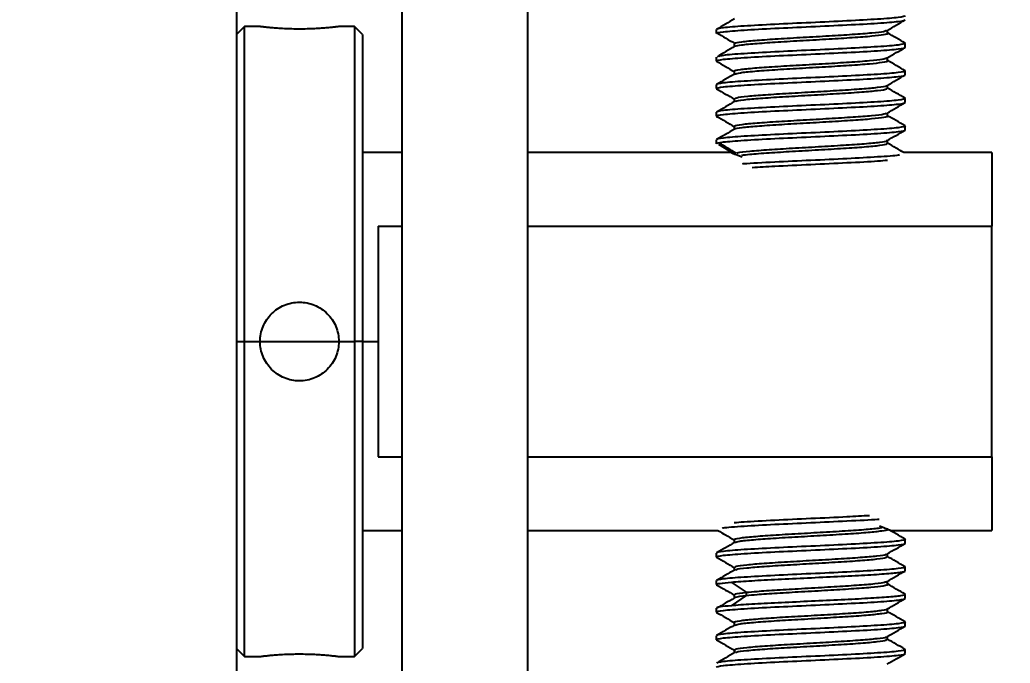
# Model space of a CAD drawing. Header units: millimetres. Extents: x 2 to 418, y 2 to 295.
# Drawn here: x 166.137 to 170.333, y 75.895 to 78.619 of the extents above; entities that cross this region are included whole.
import ezdxf

# ---------------------------------------------------------------- set-up
doc = ezdxf.new("R2010")
doc.units = ezdxf.units.MM
doc.styles.add('SLDTEXTSTYLE0', font='TXT', dxfattribs={"width": 0.75})
doc.dimstyles.new('SLDDIMSTYLE0', dxfattribs={"dimtxt": 3.175, "dimasz": 3.302, "dimexe": 0, "dimexo": 0.0625, "dimgap": 0.79375, "dimtad": 0, "dimtih": 1, "dimtoh": 1, "dimlfac": 15, "dimrnd": 1e-09, "dimzin": 4, "dimdsep": 46, "dimtxsty": 'SLDTEXTSTYLE0', "dimsah": 1, "dimcen": 0.09, "dimadec": 0, "dimazin": 1, "dimtfac": 1, "dimtmove": 0, "dimatfit": 0, "dimfxl": 0, "dimfrac": 2, "dimtolj": 1, "dimtzin": 12, "dimarcsym": 0})

# ---------------------------------------------------------------- blocks, each defined once
blk = doc.blocks.new('_D_12')
at = {"color": 7, "linetype": 'Continuous', "lineweight": 0}
for p, q in [((198.4975, 96.424), (198.4975, 102.774)), ((169.5585, 96.424), (201.6725, 96.424)), ((169.3918, 81.2573), (201.6725, 81.2573)), ((198.4975, 81.2573), (198.4975, 74.9073))]:
    blk.add_line(p, q, dxfattribs=at)
at = {"color": 7, "linetype": 'Continuous', "lineweight": 18}
for points in [[(198.4975, 96.424), (199.0055, 99.726), (197.9895, 99.726)], [(198.4975, 81.2573), (197.9895, 77.9553), (199.0055, 77.9553)]]:
    blk.add_solid(points, dxfattribs=at)
at = {"color": 7, "linetype": 'Continuous', "lineweight": 18, "insert": (192.0461, 91.6021), "char_height": 3.175, "attachment_point": 1, "style": 'SLDTEXTSTYLE0'}
blk.add_mtext('227.50', dxfattribs=at)
blk = doc.blocks.new('_D_19')
at = {"color": 7, "linetype": 'Continuous', "lineweight": 0}
for p, q in [((173.9848, 81.2573), (173.9848, 87.6073)), ((167.407, 81.2573), (177.1598, 81.2573)), ((168.3251, 80.0906), (177.1598, 80.0906)), ((173.9848, 72.0283), (173.9848, 80.0906)), ((180.3348, 72.0283), (173.9848, 72.0283))]:
    blk.add_line(p, q, dxfattribs=at)
at = {"color": 7, "linetype": 'Continuous', "lineweight": 18}
for points in [[(173.9848, 81.2573), (174.4928, 84.5593), (173.4768, 84.5593)], [(173.9848, 80.0906), (173.4768, 76.7886), (174.4928, 76.7886)]]:
    blk.add_solid(points, dxfattribs=at)
at = {"color": 7, "linetype": 'Continuous', "lineweight": 18, "insert": (180.3348, 73.6009), "char_height": 3.175, "attachment_point": 1, "style": 'SLDTEXTSTYLE0'}
blk.add_mtext('17.50', dxfattribs=at)

msp = doc.modelspace()

# ---------------------------------------------------------------- linework, layer by layer
at = {"color": 7, "linetype": 'Continuous', "lineweight": 25}
for p, q in [((167.75514, 81.05731), (167.75514, 74.92398)), ((168.28848, 81.05731), (168.28848, 74.92398)), ((167.05514, 80.09064), (167.05514, 74.42398)), ((167.08848, 78.59064), (167.05514, 78.55731)), ((167.15514, 78.59064), (167.08848, 78.59064)), ((167.08848, 77.25731), (167.08848, 78.59064)), ((167.55514, 78.59064), (167.48848, 78.59064)), ((167.58848, 78.55731), (167.55514, 78.59064)), ((167.55514, 78.59064), (167.55514, 77.25731)), ((167.58848, 78.55731), (167.58848, 77.25731)), ((169.08848, 78.56148), (169.08848, 78.57814)), ((169.81342, 78.5631), (169.81342, 78.57559)), ((169.16365, 78.51799), (169.16365, 78.5055)), ((169.88327, 78.52106), (169.88848, 78.51981)), ((169.88848, 78.50314), (169.88848, 78.51981)), ((169.08848, 78.44481), (169.08848, 78.46148)), ((169.09353, 78.4436), (169.08848, 78.44481)), ((169.81342, 78.44637), (169.81342, 78.45893)), ((169.16364, 78.40148), (169.16364, 78.38897)), ((169.88375, 78.40445), (169.88848, 78.40314)), ((169.88848, 78.38648), (169.88848, 78.40314)), ((169.08848, 78.32814), (169.08848, 78.34481)), ((169.81315, 78.32965), (169.81315, 78.34217)), ((169.09419, 78.32677), (169.08848, 78.32814)), ((169.16393, 78.28488), (169.16393, 78.27237)), ((169.88258, 78.28789), (169.88848, 78.28648)), ((169.88848, 78.26981), (169.88848, 78.28648)), ((169.08848, 78.21148), (169.08848, 78.22814)), ((169.81299, 78.21309), (169.81299, 78.22555)), ((169.0942, 78.21011), (169.08848, 78.21148)), ((169.16389, 78.16828), (169.16389, 78.15577)), ((169.88286, 78.17115), (169.88848, 78.16981)), ((169.88848, 78.15314), (169.88848, 78.16981)), ((169.08848, 78.09481), (169.08848, 78.11148)), ((169.81321, 78.09641), (169.81321, 78.10898)), ((167.75514, 78.05731), (167.58848, 78.05731)), ((169.15175, 78.05731), (168.28848, 78.05731)), ((170.25514, 78.05731), (169.88099, 78.05731)), ((170.25514, 78.05731), (170.25514, 77.74607)), ((167.65514, 77.74607), (167.75514, 77.74607)), ((167.65514, 77.74607), (167.65514, 77.25731)), ((168.28848, 77.74607), (170.25514, 77.74607)), ((170.25514, 76.76855), (170.25514, 77.74607)), ((167.05514, 77.25731), (167.08848, 77.25731)), ((167.08848, 77.25731), (167.15514, 77.25731)), ((167.08848, 75.92398), (167.08848, 77.25731)), ((167.48848, 77.25731), (167.55514, 77.25731)), ((167.55514, 77.25731), (167.55514, 75.92398)), ((167.58848, 77.25731), (167.55514, 77.25731)), ((167.58848, 77.25731), (167.58848, 75.95731)), ((167.65514, 77.25731), (167.65514, 76.76855)), ((167.65514, 76.76855), (167.75514, 76.76855)), ((168.28848, 76.76855), (170.25514, 76.76855)), ((170.25514, 76.76855), (170.25514, 76.45731)), ((167.58848, 76.45731), (167.75514, 76.45731)), ((168.28848, 76.45731), (169.09619, 76.45731)), ((169.8252, 76.45731), (170.25514, 76.45731)), ((169.16394, 76.41823), (169.16394, 76.40571)), ((169.8825, 76.42124), (169.88848, 76.41981)), ((169.88848, 76.40314), (169.88848, 76.41981)), ((169.08848, 76.34481), (169.08848, 76.36148)), ((169.09419, 76.34344), (169.08848, 76.34481)), ((169.813, 76.34643), (169.813, 76.35889)), ((169.16387, 76.30161), (169.16387, 76.28911)), ((169.88286, 76.30449), (169.88848, 76.30314)), ((169.88848, 76.28648), (169.88848, 76.30314)), ((169.08848, 76.22814), (169.08848, 76.24481)), ((169.09425, 76.22676), (169.08848, 76.22814)), ((169.21558, 76.19561), (169.15255, 76.23898)), ((169.81323, 76.22973), (169.81323, 76.24231)), ((169.15256, 76.13862), (169.21559, 76.18198)), ((169.16389, 76.18507), (169.16389, 76.17156)), ((169.2158, 76.18212), (169.2158, 76.19546)), ((169.88291, 76.18781), (169.88848, 76.18648)), ((169.88848, 76.16981), (169.88848, 76.18648)), ((169.08848, 76.12708), (169.08833, 76.12699)), ((169.08848, 76.11148), (169.08848, 76.12814)), ((169.81325, 76.11306), (169.81325, 76.12564)), ((169.0947, 76.10999), (169.08848, 76.11148)), ((169.16356, 76.06826), (169.16356, 76.05572)), ((169.88122, 76.07155), (169.88848, 76.06981)), ((169.88848, 76.05314), (169.88848, 76.06981)), ((169.08848, 75.99481), (169.08848, 76.01148)), ((169.0955, 75.99313), (169.08848, 75.99481)), ((169.81341, 75.99644), (169.81341, 76.00891)), ((167.05514, 75.95731), (167.08848, 75.92398)), ((167.55514, 75.92398), (167.58848, 75.95731)), ((169.16366, 75.95155), (169.16366, 75.93895)), ((169.88091, 75.95495), (169.88848, 75.95314)), ((169.88848, 75.93648), (169.88848, 75.95314)), ((167.08848, 75.92398), (167.15514, 75.92398)), ((167.48848, 75.92398), (167.55514, 75.92398))]:
    msp.add_line(p, q, dxfattribs=at)
at = {"color": 8, "linetype": 'Continuous', "lineweight": 25}
for p, q in [((169.16106, 78.05381), (169.09861, 78.09083)), ((167.15514, 77.25731), (167.48848, 77.25731)), ((167.58848, 77.25731), (167.65514, 77.25731))]:
    msp.add_line(p, q, dxfattribs=at)
at = {"color": 7, "linetype": 'Continuous', "lineweight": 25}
for points, knots in [([(169.88848, 78.63648), (169.88848, 78.63405), (169.87807, 78.63162), (169.83799, 78.62675), (169.80834, 78.62432), (169.7343, 78.61946), (169.68992, 78.61703), (169.59318, 78.61217), (169.54084, 78.60974), (169.43612, 78.60488), (169.38378, 78.60245), (169.28703, 78.59759), (169.24266, 78.59516), (169.16861, 78.5903), (169.13896, 78.58787), (169.09889, 78.583), (169.08848, 78.58057), (169.08848, 78.57814)], [0, 0, 0, 0, 0.125, 0.125, 0.25, 0.25, 0.375, 0.375, 0.5, 0.5, 0.625, 0.625, 0.75, 0.75, 0.875, 0.875, 1, 1, 1, 1]), ([(169.08848, 78.56148), (169.08848, 78.56391), (169.09889, 78.56634), (169.13896, 78.5712), (169.16861, 78.57363), (169.24266, 78.57849), (169.28703, 78.58092), (169.38378, 78.58578), (169.43612, 78.58821), (169.54084, 78.59307), (169.59318, 78.5955), (169.68992, 78.60037), (169.7343, 78.6028), (169.80834, 78.60766), (169.83799, 78.61009), (169.87807, 78.61495), (169.88848, 78.61738), (169.88848, 78.61981)], [0, 0, 0, 0, 0.125, 0.125, 0.25, 0.25, 0.375, 0.375, 0.5, 0.5, 0.625, 0.625, 0.75, 0.75, 0.875, 0.875, 1, 1, 1, 1]), ([(169.16474, 78.62308), (169.15203, 78.61571), (169.12662, 78.60097), (169.10121, 78.58624), (169.0885, 78.57888)], [0, 0, 0, 0, 0.4998389, 1, 1, 1, 1]), ([(169.812, 78.57477), (169.82469, 78.58213), (169.85008, 78.59685), (169.87547, 78.61156), (169.88817, 78.61891)], [0, 0, 0, 0, 0.4998712, 1, 1, 1, 1]), ([(167.48848, 78.59064), (167.48848, 78.59064), (167.48739, 78.59051), (167.48316, 78.58999), (167.47995, 78.5896), (167.47158, 78.58863), (167.46646, 78.58806), (167.45437, 78.5868), (167.44734, 78.58611), (167.43198, 78.58474), (167.4236, 78.58406), (167.40539, 78.58279), (167.3957, 78.58221), (167.37566, 78.58124), (167.36515, 78.58085), (167.34363, 78.58032), (167.33281, 78.58019), (167.31105, 78.58018), (167.3, 78.58032), (167.27862, 78.58085), (167.26822, 78.58123), (167.24803, 78.5822), (167.23829, 78.58279), (167.22024, 78.58405), (167.21181, 78.58473), (167.19626, 78.58611), (167.18937, 78.58679), (167.17729, 78.58804), (167.17206, 78.58863), (167.16369, 78.5896), (167.16053, 78.58998), (167.15625, 78.5905), (167.15514, 78.59064), (167.15514, 78.59064)], [0, 0, 0, 0, 0.0625, 0.0625, 0.125, 0.125, 0.1875, 0.1875, 0.25, 0.25, 0.3125, 0.3125, 0.375, 0.375, 0.4375, 0.4375, 0.5, 0.5, 0.5625, 0.5625, 0.625, 0.625, 0.6875, 0.6875, 0.75, 0.75, 0.8125, 0.8125, 0.875, 0.875, 0.9375, 0.9375, 1, 1, 1, 1]), ([(169.0905, 78.56407), (169.103, 78.55674), (169.128, 78.54207), (169.15304, 78.52741), (169.16557, 78.52008)], [0, 0, 0, 0, 0.5000239, 1, 1, 1, 1]), ([(169.16791, 78.5179), (169.16675, 78.51873), (169.16274, 78.52161), (169.19288, 78.5266), (169.25538, 78.53286), (169.34816, 78.53916), (169.45489, 78.54542), (169.56603, 78.55172), (169.66912, 78.558), (169.7495, 78.56427), (169.79954, 78.56987), (169.80535, 78.57336), (169.80777, 78.57481)], [0, 0, 0, 0, 0.0436551, 0.151051, 0.2645951, 0.3721703, 0.4840032, 0.5948232, 0.7032716, 0.8164615, 0.923522, 1, 1, 1, 1]), ([(169.16693, 78.50721), (169.17449, 78.50919), (169.19025, 78.51332), (169.25619, 78.51952), (169.34794, 78.52583), (169.45492, 78.53209), (169.56612, 78.53839), (169.66874, 78.54467), (169.75097, 78.55093), (169.8004, 78.55723), (169.82039, 78.56179), (169.81102, 78.5643), (169.80964, 78.56466)], [0, 0, 0, 0, 0.1037839, 0.2162381, 0.3227806, 0.43354, 0.5432962, 0.6507036, 0.7628069, 0.8688398, 0.9807512, 1, 1, 1, 1]), ([(169.88842, 78.52053), (169.87571, 78.52789), (169.85071, 78.54238), (169.82571, 78.55688), (169.81342, 78.564)], [0, 0, 0, 0, 0.5084986, 1, 1, 1, 1]), ([(169.88848, 78.51981), (169.88246, 78.51738), (169.87044, 78.51252), (169.77794, 78.50523), (169.64571, 78.49794), (169.48852, 78.49064), (169.33105, 78.48335), (169.19968, 78.47606), (169.11398, 78.46953), (169.10262, 78.46543), (169.09799, 78.46375)], [0, 0, 0, 0, 0.1300783, 0.2601567, 0.390235, 0.5203133, 0.6503916, 0.78047, 0.9105483, 1, 1, 1, 1]), ([(169.08848, 78.44481), (169.08848, 78.44724), (169.09889, 78.44967), (169.13896, 78.45453), (169.16861, 78.45696), (169.24266, 78.46182), (169.28703, 78.46425), (169.38378, 78.46912), (169.43612, 78.47155), (169.54084, 78.47641), (169.59318, 78.47884), (169.68992, 78.4837), (169.7343, 78.48613), (169.80834, 78.49099), (169.83799, 78.49342), (169.87807, 78.49828), (169.88848, 78.50071), (169.88848, 78.50314)], [0, 0, 0, 0, 0.125, 0.125, 0.25, 0.25, 0.375, 0.375, 0.5, 0.5, 0.625, 0.625, 0.75, 0.75, 0.875, 0.875, 1, 1, 1, 1]), ([(169.16671, 78.50728), (169.15409, 78.49994), (169.12884, 78.48525), (169.10356, 78.47057), (169.09092, 78.46323)], [0, 0, 0, 0, 0.4999305, 1, 1, 1, 1]), ([(169.81229, 78.45828), (169.82499, 78.46564), (169.85041, 78.48038), (169.87583, 78.49511), (169.88854, 78.50248)], [0, 0, 0, 0, 0.4998385, 1, 1, 1, 1]), ([(169.08844, 78.44415), (169.10114, 78.43678), (169.12655, 78.42205), (169.15196, 78.40731), (169.16466, 78.39995)], [0, 0, 0, 0, 0.500146, 1, 1, 1, 1]), ([(169.16713, 78.4014), (169.16606, 78.40188), (169.16047, 78.4044), (169.18697, 78.40904), (169.24405, 78.4153), (169.33391, 78.4216), (169.43915, 78.42787), (169.5505, 78.43416), (169.65545, 78.44044), (169.7398, 78.4467), (169.79629, 78.45268), (169.80555, 78.45653), (169.80991, 78.45834)], [0, 0, 0, 0, 0.025481, 0.1324899, 0.2456626, 0.3537947, 0.4648055, 0.576416, 0.6840891, 0.7974063, 0.9045651, 1, 1, 1, 1]), ([(169.16555, 78.38974), (169.17146, 78.39169), (169.18386, 78.39578), (169.24505, 78.40196), (169.33365, 78.40826), (169.4392, 78.41453), (169.55058, 78.42082), (169.6551, 78.42711), (169.74115, 78.43337), (169.79451, 78.43967), (169.81874, 78.444), (169.81253, 78.4463), (169.8121, 78.44646)], [0, 0, 0, 0, 0.1035388, 0.2171593, 0.3257193, 0.4371694, 0.5492215, 0.6573207, 0.7710863, 0.8786691, 0.9915507, 1, 1, 1, 1]), ([(169.88832, 78.40392), (169.87561, 78.41128), (169.85064, 78.42574), (169.82568, 78.44022), (169.81342, 78.44733)], [0, 0, 0, 0, 0.5088608, 1, 1, 1, 1]), ([(169.88848, 78.40314), (169.88848, 78.40071), (169.87807, 78.39828), (169.83799, 78.39342), (169.80834, 78.39099), (169.7343, 78.38613), (169.68992, 78.3837), (169.59318, 78.37884), (169.54084, 78.37641), (169.43612, 78.37155), (169.38378, 78.36912), (169.28703, 78.36425), (169.24266, 78.36182), (169.16861, 78.35696), (169.13896, 78.35453), (169.09889, 78.34967), (169.08848, 78.34724), (169.08848, 78.34481)], [0, 0, 0, 0, 0.125, 0.125, 0.25, 0.25, 0.375, 0.375, 0.5, 0.5, 0.625, 0.625, 0.75, 0.75, 0.875, 0.875, 1, 1, 1, 1]), ([(169.08848, 78.32814), (169.08848, 78.33057), (169.09889, 78.333), (169.13896, 78.33787), (169.16861, 78.3403), (169.24266, 78.34516), (169.28703, 78.34759), (169.38378, 78.35245), (169.43612, 78.35488), (169.54084, 78.35974), (169.59318, 78.36217), (169.68992, 78.36703), (169.7343, 78.36946), (169.80834, 78.37432), (169.83799, 78.37675), (169.87807, 78.38162), (169.88848, 78.38405), (169.88848, 78.38648)], [0, 0, 0, 0, 0.125, 0.125, 0.25, 0.25, 0.375, 0.375, 0.5, 0.5, 0.625, 0.625, 0.75, 0.75, 0.875, 0.875, 1, 1, 1, 1]), ([(169.16509, 78.38981), (169.1524, 78.38245), (169.12701, 78.36772), (169.10162, 78.35301), (169.08892, 78.34565)], [0, 0, 0, 0, 0.4998457, 1, 1, 1, 1]), ([(169.81209, 78.34155), (169.82478, 78.34892), (169.85018, 78.36366), (169.87557, 78.37839), (169.88827, 78.38576)], [0, 0, 0, 0, 0.4998539, 1, 1, 1, 1]), ([(169.16674, 78.28479), (169.16769, 78.2864), (169.1699, 78.29015), (169.21593, 78.29598), (169.29364, 78.30228), (169.39284, 78.30854), (169.50371, 78.31484), (169.61274, 78.32112), (169.70766, 78.32739), (169.77534, 78.33368), (169.81048, 78.33839), (169.80904, 78.34104), (169.80877, 78.34155)], [0, 0, 0, 0, 0.08526923, 0.19898257, 0.30661373, 0.41917796, 0.52969466, 0.63892464, 0.75219652, 0.85953358, 0.97301822, 1, 1, 1, 1]), ([(169.08901, 78.32733), (169.10171, 78.31996), (169.12709, 78.30523), (169.15248, 78.29049), (169.16517, 78.28312)], [0, 0, 0, 0, 0.5001539, 1, 1, 1, 1]), ([(169.16953, 78.27316), (169.17039, 78.2742), (169.17303, 78.27739), (169.21638, 78.28265), (169.29352, 78.28894), (169.39287, 78.29521), (169.50369, 78.3015), (169.61279, 78.30778), (169.70749, 78.31405), (169.77596, 78.32035), (169.81236, 78.32556), (169.80961, 78.32872), (169.80873, 78.32974)], [0, 0, 0, 0, 0.0554228, 0.1695141, 0.277503, 0.3904414, 0.5013254, 0.6109185, 0.7245668, 0.8322607, 0.9461225, 1, 1, 1, 1]), ([(169.8878, 78.28735), (169.8751, 78.29471), (169.85022, 78.30914), (169.82534, 78.32358), (169.81315, 78.33066)], [0, 0, 0, 0, 0.5101146, 1, 1, 1, 1]), ([(169.88848, 78.28648), (169.88848, 78.28405), (169.87807, 78.28162), (169.83799, 78.27675), (169.80834, 78.27432), (169.7343, 78.26946), (169.68992, 78.26703), (169.59318, 78.26217), (169.54084, 78.25974), (169.43612, 78.25488), (169.38378, 78.25245), (169.28703, 78.24759), (169.24266, 78.24516), (169.16861, 78.2403), (169.13896, 78.23787), (169.09889, 78.233), (169.08848, 78.23057), (169.08848, 78.22814)], [0, 0, 0, 0, 0.125, 0.125, 0.25, 0.25, 0.375, 0.375, 0.5, 0.5, 0.625, 0.625, 0.75, 0.75, 0.875, 0.875, 1, 1, 1, 1]), ([(169.08848, 78.21148), (169.08848, 78.21391), (169.09889, 78.21634), (169.13896, 78.2212), (169.16861, 78.22363), (169.24266, 78.22849), (169.28703, 78.23092), (169.38378, 78.23578), (169.43612, 78.23821), (169.54084, 78.24307), (169.59318, 78.2455), (169.68992, 78.25037), (169.7343, 78.2528), (169.80834, 78.25766), (169.83799, 78.26009), (169.87807, 78.26495), (169.88848, 78.26738), (169.88848, 78.26981)], [0, 0, 0, 0, 0.125, 0.125, 0.25, 0.25, 0.375, 0.375, 0.5, 0.5, 0.625, 0.625, 0.75, 0.75, 0.875, 0.875, 1, 1, 1, 1]), ([(169.16532, 78.27318), (169.15265, 78.26582), (169.12728, 78.25109), (169.10191, 78.23637), (169.08922, 78.22901)], [0, 0, 0, 0, 0.499859, 1, 1, 1, 1]), ([(169.81162, 78.22476), (169.82431, 78.23212), (169.84969, 78.24687), (169.87508, 78.26159), (169.88778, 78.26896)], [0, 0, 0, 0, 0.4998346, 1, 1, 1, 1]), ([(169.16783, 78.1682), (169.16675, 78.16891), (169.16239, 78.17175), (169.19312, 78.17667), (169.25733, 78.18296), (169.34852, 78.18921), (169.45649, 78.19551), (169.56768, 78.20179), (169.66973, 78.20807), (169.75061, 78.21436), (169.80058, 78.21994), (169.80586, 78.22344), (169.8079, 78.22479)], [0, 0, 0, 0, 0.0375079, 0.1512773, 0.2589387, 0.3726479, 0.481922, 0.5931048, 0.7058581, 0.813922, 0.9279931, 1, 1, 1, 1]), ([(169.16783, 78.15487), (169.16675, 78.15557), (169.16239, 78.15842), (169.19312, 78.16333), (169.25733, 78.16963), (169.34852, 78.17588), (169.45647, 78.18218), (169.56778, 78.18845), (169.66935, 78.19474), (169.75199, 78.20103), (169.80134, 78.20729), (169.81943, 78.21187), (169.81046, 78.21431), (169.80897, 78.21472)], [0, 0, 0, 0, 0.0354618, 0.1430247, 0.2448128, 0.3523189, 0.4556318, 0.5607493, 0.6673516, 0.7695203, 0.8773684, 0.9795159, 1, 1, 1, 1]), ([(169.08914, 78.21065), (169.10184, 78.20328), (169.12723, 78.18856), (169.15262, 78.17381), (169.16531, 78.16644)], [0, 0, 0, 0, 0.5001774, 1, 1, 1, 1]), ([(169.88788, 78.17061), (169.87519, 78.17797), (169.85023, 78.19245), (169.82527, 78.20695), (169.81299, 78.21408)], [0, 0, 0, 0, 0.50816996, 1, 1, 1, 1]), ([(169.88848, 78.16981), (169.88848, 78.16738), (169.87807, 78.16495), (169.83799, 78.16009), (169.80834, 78.15766), (169.7343, 78.1528), (169.68992, 78.15037), (169.59318, 78.1455), (169.54084, 78.14307), (169.43612, 78.13821), (169.38378, 78.13578), (169.28703, 78.13092), (169.24266, 78.12849), (169.16861, 78.12363), (169.13896, 78.1212), (169.09889, 78.11634), (169.08848, 78.11391), (169.08848, 78.11148)], [0, 0, 0, 0, 0.125, 0.125, 0.25, 0.25, 0.375, 0.375, 0.5, 0.5, 0.625, 0.625, 0.75, 0.75, 0.875, 0.875, 1, 1, 1, 1]), ([(169.08848, 78.09481), (169.08848, 78.09724), (169.09889, 78.09967), (169.13896, 78.10453), (169.16861, 78.10696), (169.24266, 78.11182), (169.28703, 78.11425), (169.38378, 78.11912), (169.43612, 78.12155), (169.54084, 78.12641), (169.59318, 78.12884), (169.68992, 78.1337), (169.7343, 78.13613), (169.80834, 78.14099), (169.83799, 78.14342), (169.87807, 78.14828), (169.88848, 78.15071), (169.88848, 78.15314)], [0, 0, 0, 0, 0.125, 0.125, 0.25, 0.25, 0.375, 0.375, 0.5, 0.5, 0.625, 0.625, 0.75, 0.75, 0.875, 0.875, 1, 1, 1, 1]), ([(169.16495, 78.15639), (169.15227, 78.14903), (169.1269, 78.1343), (169.10154, 78.11959), (169.08885, 78.11223)], [0, 0, 0, 0, 0.49988255, 1, 1, 1, 1]), ([(169.81181, 78.10816), (169.82451, 78.11553), (169.84991, 78.13028), (169.87531, 78.145), (169.88802, 78.15237)], [0, 0, 0, 0, 0.4998145, 1, 1, 1, 1]), ([(169.09799, 78.09953), (169.11021, 78.0922), (169.13465, 78.07754), (169.15915, 78.06287), (169.17141, 78.05554)], [0, 0, 0, 0, 0.5000183, 1, 1, 1, 1]), ([(169.1752, 78.05557), (169.17657, 78.05619), (169.18244, 78.05885), (169.22786, 78.06364), (169.30668, 78.0699), (169.41021, 78.0762), (169.52094, 78.08246), (169.62811, 78.08876), (169.72074, 78.09504), (169.78376, 78.1013), (169.81403, 78.10624), (169.80984, 78.10905), (169.80868, 78.10983)], [0, 0, 0, 0, 0.0341829, 0.1468184, 0.2659021, 0.3787256, 0.4960147, 0.6122413, 0.7259807, 0.8446928, 0.9569766, 1, 1, 1, 1]), ([(169.1961, 78.04603), (169.20624, 78.04742), (169.23209, 78.05095), (169.30786, 78.05656), (169.40989, 78.06286), (169.52103, 78.06913), (169.62808, 78.07542), (169.72075, 78.0817), (169.78376, 78.08797), (169.81403, 78.0929), (169.80984, 78.09572), (169.80868, 78.0965)], [0, 0, 0, 0, 0.0826216, 0.2106656, 0.3319784, 0.4580928, 0.5830647, 0.7053624, 0.8330069, 0.9537394, 1, 1, 1, 1]), ([(169.88241, 78.05731), (169.87168, 78.06353), (169.84826, 78.07711), (169.82484, 78.0907), (169.81216, 78.09806)], [0, 0, 0, 0, 0.458267, 1, 1, 1, 1]), ([(169.19763, 78.03793), (169.18254, 78.04375), (169.15293, 78.05515), (169.15214, 78.05568), (169.15175, 78.05593)], [0, 0, 0, 0, 0.5094794, 1, 1, 1, 1]), ([(169.86339, 78.04714), (169.86183, 78.04671), (169.85143, 78.04385), (169.77524, 78.03856), (169.64668, 78.03127), (169.48735, 78.02398), (169.33479, 78.01669), (169.23175, 78.01164), (169.20118, 78.00902), (169.19902, 78.00884)], [0, 0, 0, 0, 0.03350882, 0.22390085, 0.41429287, 0.6046849, 0.79507693, 0.98546896, 1, 1, 1, 1]), ([(169.23964, 77.99464), (169.27028, 77.99643), (169.34244, 78.00066), (169.48972, 78.00731), (169.64363, 78.0146), (169.76105, 78.02066), (169.80079, 78.02428), (169.81386, 78.02547)], [0, 0, 0, 0, 0.17451615, 0.41100013, 0.6474841, 0.88396808, 1, 1, 1, 1]), ([(167.15514, 77.25731), (167.15514, 77.26833), (167.15623, 77.27917), (167.16046, 77.30048), (167.16367, 77.31107), (167.17204, 77.33124), (167.17716, 77.34081), (167.18925, 77.35892), (167.19628, 77.36749), (167.21164, 77.38284), (167.22002, 77.38974), (167.23823, 77.40192), (167.24792, 77.40709), (167.26796, 77.41541), (167.27847, 77.41862), (167.29999, 77.42291), (167.31081, 77.42397), (167.33257, 77.42398), (167.34362, 77.4229), (167.365, 77.41865), (167.3754, 77.4155), (167.39559, 77.40716), (167.40533, 77.40195), (167.42338, 77.38989), (167.43181, 77.38301), (167.44736, 77.36747), (167.45425, 77.35907), (167.46633, 77.34104), (167.47156, 77.33129), (167.47993, 77.31112), (167.48309, 77.30073), (167.48737, 77.27936), (167.48848, 77.26833), (167.48848, 77.25731)], [0, 0, 0, 0, 0.0625, 0.0625, 0.125, 0.125, 0.1875, 0.1875, 0.25, 0.25, 0.3125, 0.3125, 0.375, 0.375, 0.4375, 0.4375, 0.5, 0.5, 0.5625, 0.5625, 0.625, 0.625, 0.6875, 0.6875, 0.75, 0.75, 0.8125, 0.8125, 0.875, 0.875, 0.9375, 0.9375, 1, 1, 1, 1]), ([(167.48848, 77.25731), (167.48848, 77.24629), (167.48739, 77.23545), (167.48316, 77.21414), (167.47995, 77.20355), (167.47158, 77.18338), (167.46646, 77.17381), (167.45437, 77.1557), (167.44734, 77.14713), (167.43198, 77.13178), (167.4236, 77.12488), (167.40539, 77.1127), (167.3957, 77.10753), (167.37566, 77.09921), (167.36515, 77.096), (167.34363, 77.09171), (167.33281, 77.09065), (167.31105, 77.09064), (167.3, 77.09172), (167.27862, 77.09597), (167.26822, 77.09912), (167.24803, 77.10746), (167.23829, 77.11267), (167.22024, 77.12473), (167.21181, 77.13161), (167.19626, 77.14715), (167.18937, 77.15555), (167.17729, 77.17358), (167.17206, 77.18333), (167.16369, 77.2035), (167.16053, 77.21389), (167.15625, 77.23526), (167.15514, 77.24629), (167.15514, 77.25731)], [0, 0, 0, 0, 0.0625, 0.0625, 0.125, 0.125, 0.1875, 0.1875, 0.25, 0.25, 0.3125, 0.3125, 0.375, 0.375, 0.4375, 0.4375, 0.5, 0.5, 0.5625, 0.5625, 0.625, 0.625, 0.6875, 0.6875, 0.75, 0.75, 0.8125, 0.8125, 0.875, 0.875, 0.9375, 0.9375, 1, 1, 1, 1]), ([(169.11357, 76.46749), (169.11512, 76.46791), (169.12552, 76.47077), (169.20171, 76.47606), (169.33027, 76.48335), (169.48961, 76.49064), (169.64216, 76.49794), (169.7452, 76.50298), (169.77577, 76.5056), (169.77794, 76.50578)], [0, 0, 0, 0, 0.0335088, 0.2239008, 0.4142929, 0.6046849, 0.7950769, 0.985469, 1, 1, 1, 1]), ([(169.73731, 76.51998), (169.70668, 76.51819), (169.63452, 76.51396), (169.48723, 76.50731), (169.33333, 76.50002), (169.2159, 76.49396), (169.17617, 76.49034), (169.16309, 76.48915)], [0, 0, 0, 0, 0.1745162, 0.4110001, 0.6474841, 0.8839681, 1, 1, 1, 1]), ([(169.0948, 76.45731), (169.10559, 76.45105), (169.12863, 76.43768), (169.15168, 76.4243), (169.16394, 76.41718)], [0, 0, 0, 0, 0.4681872, 1, 1, 1, 1]), ([(169.16599, 76.41814), (169.16534, 76.41842), (169.15977, 76.4208), (169.18351, 76.42529), (169.24002, 76.43158), (169.3277, 76.43787), (169.43177, 76.44413), (169.54381, 76.45043), (169.64855, 76.45669), (169.73696, 76.46298), (169.77149, 76.46713), (169.78865, 76.4692)], [0, 0, 0, 0, 0.0163899, 0.139814, 0.2646231, 0.3844862, 0.5109044, 0.6305609, 0.7557016, 0.8785661, 1, 1, 1, 1]), ([(169.16724, 76.40645), (169.17183, 76.40828), (169.18177, 76.41223), (169.24116, 76.41825), (169.32738, 76.42454), (169.43188, 76.43079), (169.54372, 76.43709), (169.64883, 76.44335), (169.73599, 76.44965), (169.79292, 76.45593), (169.81754, 76.46042), (169.81186, 76.46282), (169.81125, 76.46308)], [0, 0, 0, 0, 0.0970293, 0.2095789, 0.3176684, 0.4316691, 0.5395722, 0.6524209, 0.7632169, 0.8727229, 0.986281, 1, 1, 1, 1]), ([(169.77943, 76.47665), (169.79447, 76.47085), (169.82403, 76.45946), (169.82482, 76.45894), (169.8252, 76.45869)], [0, 0, 0, 0, 0.5087916, 1, 1, 1, 1]), ([(169.88774, 76.42071), (169.87505, 76.42807), (169.85017, 76.44249), (169.82531, 76.45693), (169.81313, 76.46399)], [0, 0, 0, 0, 0.510239, 1, 1, 1, 1]), ([(169.88848, 76.41981), (169.88848, 76.41738), (169.87807, 76.41495), (169.83799, 76.41009), (169.80834, 76.40766), (169.7343, 76.4028), (169.68992, 76.40037), (169.59318, 76.3955), (169.54084, 76.39307), (169.43612, 76.38821), (169.38378, 76.38578), (169.28703, 76.38092), (169.24266, 76.37849), (169.16861, 76.37363), (169.13896, 76.3712), (169.09889, 76.36634), (169.08848, 76.36391), (169.08848, 76.36148)], [0, 0, 0, 0, 0.125, 0.125, 0.25, 0.25, 0.375, 0.375, 0.5, 0.5, 0.625, 0.625, 0.75, 0.75, 0.875, 0.875, 1, 1, 1, 1]), ([(169.08848, 76.34481), (169.08848, 76.34724), (169.09889, 76.34967), (169.13896, 76.35453), (169.16861, 76.35696), (169.24266, 76.36182), (169.28703, 76.36425), (169.38378, 76.36912), (169.43612, 76.37155), (169.54084, 76.37641), (169.59318, 76.37884), (169.68992, 76.3837), (169.7343, 76.38613), (169.80834, 76.39099), (169.83799, 76.39342), (169.87807, 76.39828), (169.88848, 76.40071), (169.88848, 76.40314)], [0, 0, 0, 0, 0.125, 0.125, 0.25, 0.25, 0.375, 0.375, 0.5, 0.5, 0.625, 0.625, 0.75, 0.75, 0.875, 0.875, 1, 1, 1, 1]), ([(169.16533, 76.40652), (169.15265, 76.39916), (169.1273, 76.38443), (169.10193, 76.36972), (169.08925, 76.36236)], [0, 0, 0, 0, 0.4998637, 1, 1, 1, 1]), ([(169.8116, 76.35808), (169.82428, 76.36545), (169.84966, 76.38019), (169.87505, 76.39491), (169.88774, 76.40228)], [0, 0, 0, 0, 0.4998309, 1, 1, 1, 1]), ([(169.08915, 76.34398), (169.10184, 76.33661), (169.12723, 76.32189), (169.15262, 76.30714), (169.16531, 76.29978)], [0, 0, 0, 0, 0.5001809, 1, 1, 1, 1]), ([(169.16782, 76.30152), (169.16798, 76.30301), (169.16836, 76.3066), (169.21297, 76.31227), (169.28754, 76.31854), (169.38613, 76.32481), (169.49685, 76.33111), (169.6057, 76.33736), (169.70197, 76.34366), (169.77256, 76.34993), (169.80849, 76.35477), (169.80816, 76.35749), (169.80809, 76.35809)], [0, 0, 0, 0, 0.0791886, 0.1904939, 0.2997547, 0.4135742, 0.521283, 0.6350422, 0.7443645, 0.8555963, 0.9683992, 1, 1, 1, 1]), ([(169.16964, 76.28972), (169.16998, 76.2907), (169.17105, 76.29378), (169.21343, 76.29893), (169.28741, 76.30521), (169.38616, 76.31148), (169.49683, 76.31777), (169.60575, 76.32403), (169.7018, 76.33033), (169.77321, 76.3366), (169.81089, 76.34203), (169.80939, 76.34533), (169.80885, 76.34652)], [0, 0, 0, 0, 0.0517898, 0.162646, 0.271466, 0.3848263, 0.4921005, 0.6054008, 0.714282, 0.825065, 0.9374129, 1, 1, 1, 1]), ([(169.88788, 76.30395), (169.8752, 76.31131), (169.85024, 76.32579), (169.82528, 76.34029), (169.813, 76.34742)], [0, 0, 0, 0, 0.50805333, 1, 1, 1, 1]), ([(169.88848, 76.30314), (169.88848, 76.30071), (169.87807, 76.29828), (169.83799, 76.29342), (169.80834, 76.29099), (169.7343, 76.28613), (169.68992, 76.2837), (169.59318, 76.27884), (169.54084, 76.27641), (169.43612, 76.27155), (169.38378, 76.26912), (169.28703, 76.26425), (169.24266, 76.26182), (169.16861, 76.25696), (169.13896, 76.25453), (169.09889, 76.24967), (169.08848, 76.24724), (169.08848, 76.24481)], [0, 0, 0, 0, 0.125, 0.125, 0.25, 0.25, 0.375, 0.375, 0.5, 0.5, 0.625, 0.625, 0.75, 0.75, 0.875, 0.875, 1, 1, 1, 1]), ([(169.16495, 76.28973), (169.15227, 76.28238), (169.12691, 76.26765), (169.10155, 76.25294), (169.08886, 76.24558)], [0, 0, 0, 0, 0.4998868, 1, 1, 1, 1]), ([(169.15247, 76.23879), (169.17569, 76.24078), (169.20473, 76.24277), (169.27149, 76.24674), (169.3092, 76.24873), (169.38946, 76.2527), (169.43199, 76.25469), (169.51754, 76.25866), (169.56055, 76.26065), (169.64266, 76.26462), (169.68175, 76.26661), (169.75202, 76.27058), (169.7832, 76.27257), (169.83446, 76.27654), (169.85454, 76.27853), (169.88155, 76.2825), (169.88848, 76.28449), (169.88848, 76.28648)], [0, 0, 0, 0, 0.125, 0.125, 0.25, 0.25, 0.375, 0.375, 0.5, 0.5, 0.625, 0.625, 0.75, 0.75, 0.875, 0.875, 1, 1, 1, 1]), ([(169.81183, 76.2415), (169.82452, 76.24887), (169.84992, 76.26361), (169.87532, 76.27833), (169.88803, 76.2857)], [0, 0, 0, 0, 0.4998117, 1, 1, 1, 1]), ([(169.08848, 76.22814), (169.08848, 76.22992), (169.09399, 76.23169), (169.11562, 76.23524), (169.13172, 76.23702), (169.15247, 76.23879)], [0, 0, 0, 0, 0.5, 0.5, 1, 1, 1, 1]), ([(169.0892, 76.22729), (169.10187, 76.21994), (169.12721, 76.20524), (169.15254, 76.19054), (169.1652, 76.18319)], [0, 0, 0, 0, 0.5000985, 1, 1, 1, 1]), ([(169.2158, 76.19545), (169.22987, 76.19681), (169.26476, 76.20017), (169.34466, 76.20561), (169.44959, 76.21178), (169.56036, 76.21804), (169.6637, 76.22434), (169.74663, 76.23061), (169.79859, 76.23638), (169.80566, 76.24001), (169.80865, 76.24155)], [0, 0, 0, 0, 0.0885509, 0.2196369, 0.3521902, 0.4923319, 0.6251063, 0.763136, 0.8999154, 1, 1, 1, 1]), ([(169.2158, 76.18212), (169.22987, 76.18347), (169.26476, 76.18684), (169.34467, 76.19228), (169.44956, 76.19845), (169.56047, 76.20471), (169.6633, 76.21101), (169.7482, 76.21727), (169.79753, 76.22357), (169.81934, 76.22772), (169.81314, 76.2298), (169.81309, 76.22981)], [0, 0, 0, 0, 0.08557928, 0.21226626, 0.34037127, 0.47581002, 0.60412879, 0.73752644, 0.8697157, 0.99907619, 1, 1, 1, 1]), ([(169.88826, 76.18727), (169.87557, 76.19463), (169.85056, 76.20913), (169.82555, 76.22364), (169.81323, 76.23078)], [0, 0, 0, 0, 0.5074047, 1, 1, 1, 1]), ([(169.08848, 76.11148), (169.08848, 76.11391), (169.09889, 76.11634), (169.13896, 76.1212), (169.16861, 76.12363), (169.24266, 76.12849), (169.28703, 76.13092), (169.38378, 76.13578), (169.43612, 76.13821), (169.54084, 76.14307), (169.59318, 76.1455), (169.68992, 76.15037), (169.7343, 76.1528), (169.80834, 76.15766), (169.83799, 76.16009), (169.87807, 76.16495), (169.88848, 76.16738), (169.88848, 76.16981)], [0, 0, 0, 0, 0.125, 0.125, 0.25, 0.25, 0.375, 0.375, 0.5, 0.5, 0.625, 0.625, 0.75, 0.75, 0.875, 0.875, 1, 1, 1, 1]), ([(169.16402, 76.17101), (169.1514, 76.16367), (169.12664, 76.14928), (169.1019, 76.13489), (169.08977, 76.12783)], [0, 0, 0, 0, 0.5096734, 1, 1, 1, 1]), ([(169.88848, 76.18648), (169.88848, 76.18449), (169.88155, 76.1825), (169.85454, 76.17853), (169.83446, 76.17654), (169.7832, 76.17257), (169.75202, 76.17058), (169.68175, 76.16661), (169.64266, 76.16462), (169.56055, 76.16065), (169.51754, 76.15866), (169.43199, 76.15469), (169.38946, 76.1527), (169.3092, 76.14873), (169.27149, 76.14674), (169.20473, 76.14277), (169.17569, 76.14078), (169.15247, 76.13879)], [0, 0, 0, 0, 0.125, 0.125, 0.25, 0.25, 0.375, 0.375, 0.5, 0.5, 0.625, 0.625, 0.75, 0.75, 0.875, 0.875, 1, 1, 1, 1]), ([(169.16826, 76.17098), (169.16718, 76.17234), (169.16421, 76.17605), (169.19582, 76.17978), (169.2158, 76.18213)], [0, 0, 0, 0, 0.36789803, 1, 1, 1, 1]), ([(169.16849, 76.18498), (169.16773, 76.18612), (169.16538, 76.18961), (169.19553, 76.19311), (169.2158, 76.19547)], [0, 0, 0, 0, 0.3275156, 1, 1, 1, 1]), ([(169.81156, 76.12466), (169.82426, 76.13203), (169.84967, 76.14678), (169.87508, 76.16151), (169.88779, 76.16888)], [0, 0, 0, 0, 0.4997994, 1, 1, 1, 1]), ([(169.15247, 76.13879), (169.13172, 76.13702), (169.11562, 76.13524), (169.09399, 76.13169), (169.08848, 76.12992), (169.08848, 76.12814)], [0, 0, 0, 0, 0.5, 0.5, 1, 1, 1, 1]), ([(169.16601, 76.06818), (169.16522, 76.0685), (169.15923, 76.0709), (169.18504, 76.07538), (169.24066, 76.08166), (169.32841, 76.08793), (169.43389, 76.09423), (169.54481, 76.10048), (169.64957, 76.10678), (169.73777, 76.11305), (169.79266, 76.11934), (169.81736, 76.1238), (169.81153, 76.12616), (169.81075, 76.12648)], [0, 0, 0, 0, 0.0162268, 0.1236427, 0.2301931, 0.3404114, 0.4449482, 0.5555065, 0.6611405, 0.7695869, 0.878619, 0.9838047, 1, 1, 1, 1]), ([(169.089, 76.11052), (169.10172, 76.10315), (169.12658, 76.08876), (169.15143, 76.07434), (169.16356, 76.0673)], [0, 0, 0, 0, 0.5116936, 1, 1, 1, 1]), ([(169.16799, 76.05683), (169.17293, 76.05857), (169.18373, 76.06239), (169.24195, 76.06833), (169.32808, 76.0746), (169.43398, 76.08089), (169.54479, 76.08715), (169.64958, 76.09345), (169.73777, 76.09972), (169.79266, 76.10601), (169.81736, 76.11046), (169.81153, 76.11283), (169.81075, 76.11314)], [0, 0, 0, 0, 0.0929192, 0.2032051, 0.3172874, 0.4254891, 0.5399233, 0.6492607, 0.761509, 0.8743636, 0.9832369, 1, 1, 1, 1]), ([(169.88761, 76.07101), (169.87491, 76.07837), (169.85012, 76.09274), (169.82534, 76.10712), (169.81325, 76.11413)], [0, 0, 0, 0, 0.5121011, 1, 1, 1, 1]), ([(169.88848, 76.06981), (169.88848, 76.06738), (169.87807, 76.06495), (169.83799, 76.06009), (169.80834, 76.05766), (169.7343, 76.0528), (169.68992, 76.05037), (169.59318, 76.0455), (169.54084, 76.04307), (169.43612, 76.03821), (169.38378, 76.03578), (169.28703, 76.03092), (169.24266, 76.02849), (169.16861, 76.02363), (169.13896, 76.0212), (169.09889, 76.01634), (169.08848, 76.01391), (169.08848, 76.01148)], [0, 0, 0, 0, 0.125, 0.125, 0.25, 0.25, 0.375, 0.375, 0.5, 0.5, 0.625, 0.625, 0.75, 0.75, 0.875, 0.875, 1, 1, 1, 1]), ([(169.08848, 75.99481), (169.08848, 75.99724), (169.09889, 75.99967), (169.13896, 76.00453), (169.16861, 76.00696), (169.24266, 76.01182), (169.28703, 76.01425), (169.38378, 76.01912), (169.43612, 76.02155), (169.54084, 76.02641), (169.59318, 76.02884), (169.68992, 76.0337), (169.7343, 76.03613), (169.80834, 76.04099), (169.83799, 76.04342), (169.87807, 76.04828), (169.88848, 76.05071), (169.88848, 76.05314)], [0, 0, 0, 0, 0.125, 0.125, 0.25, 0.25, 0.375, 0.375, 0.5, 0.5, 0.625, 0.625, 0.75, 0.75, 0.875, 0.875, 1, 1, 1, 1]), ([(169.16558, 76.05689), (169.15289, 76.04953), (169.12751, 76.0348), (169.10211, 76.02009), (169.0894, 76.01273)], [0, 0, 0, 0, 0.4998648, 1, 1, 1, 1]), ([(169.81164, 76.00788), (169.82435, 76.01526), (169.84978, 76.03), (169.87521, 76.04473), (169.88794, 76.0521)], [0, 0, 0, 0, 0.4998159, 1, 1, 1, 1]), ([(169.0892, 75.99367), (169.10192, 75.98631), (169.12734, 75.97158), (169.15275, 75.95683), (169.16546, 75.94946)], [0, 0, 0, 0, 0.5001633, 1, 1, 1, 1]), ([(169.1671, 75.95145), (169.16774, 75.95297), (169.16926, 75.9566), (169.21288, 75.96233), (169.28868, 75.96862), (169.38806, 75.97491), (169.49767, 75.98116), (169.60702, 75.98746), (169.70382, 75.99373), (169.77215, 76.00002), (169.80855, 76.00471), (169.80794, 76.00734), (169.80781, 76.00789)], [0, 0, 0, 0, 0.08088781, 0.19254721, 0.30545949, 0.41389733, 0.5282654, 0.63651628, 0.74972861, 0.86088164, 0.97074054, 1, 1, 1, 1]), ([(169.17008, 75.94021), (169.17068, 75.94103), (169.17283, 75.94396), (169.21351, 75.949), (169.28851, 75.95529), (169.38811, 75.96157), (169.49764, 75.96783), (169.60707, 75.97413), (169.70361, 75.98039), (169.77292, 75.98669), (169.81128, 75.99203), (169.80921, 75.99532), (169.80845, 75.99653)], [0, 0, 0, 0, 0.043973, 0.1558733, 0.2690291, 0.3777008, 0.4923156, 0.6007999, 0.7142565, 0.8256492, 0.9357451, 1, 1, 1, 1]), ([(169.88736, 75.95442), (169.87466, 75.96178), (169.85, 75.97607), (169.82535, 75.99036), (169.81341, 75.9973)], [0, 0, 0, 0, 0.5151292, 1, 1, 1, 1]), ([(169.88848, 75.95314), (169.88848, 75.95071), (169.87807, 75.94828), (169.83799, 75.94342), (169.80834, 75.94099), (169.7343, 75.93613), (169.68992, 75.9337), (169.59318, 75.92884), (169.54084, 75.92641), (169.43612, 75.92155), (169.38378, 75.91912), (169.28703, 75.91425), (169.24266, 75.91182), (169.16861, 75.90696), (169.13896, 75.90453), (169.09889, 75.89967), (169.08848, 75.89724), (169.08848, 75.89481)], [0, 0, 0, 0, 0.125, 0.125, 0.25, 0.25, 0.375, 0.375, 0.5, 0.5, 0.625, 0.625, 0.75, 0.75, 0.875, 0.875, 1, 1, 1, 1]), ([(167.15514, 75.92398), (167.15514, 75.92398), (167.15623, 75.92411), (167.16046, 75.92463), (167.16367, 75.92502), (167.17204, 75.92599), (167.17716, 75.92656), (167.18925, 75.92782), (167.19628, 75.92851), (167.21164, 75.92988), (167.22002, 75.93056), (167.23823, 75.93183), (167.24792, 75.93241), (167.26796, 75.93338), (167.27847, 75.93377), (167.29999, 75.9343), (167.31081, 75.93443), (167.33257, 75.93444), (167.34362, 75.9343), (167.365, 75.93377), (167.3754, 75.93339), (167.39559, 75.93242), (167.40533, 75.93183), (167.42338, 75.93057), (167.43181, 75.92989), (167.44736, 75.92851), (167.45425, 75.92783), (167.46633, 75.92658), (167.47156, 75.92599), (167.47993, 75.92502), (167.48309, 75.92464), (167.48737, 75.92412), (167.48848, 75.92398), (167.48848, 75.92398)], [0, 0, 0, 0, 0.0625, 0.0625, 0.125, 0.125, 0.1875, 0.1875, 0.25, 0.25, 0.3125, 0.3125, 0.375, 0.375, 0.4375, 0.4375, 0.5, 0.5, 0.5625, 0.5625, 0.625, 0.625, 0.6875, 0.6875, 0.75, 0.75, 0.8125, 0.8125, 0.875, 0.875, 0.9375, 0.9375, 1, 1, 1, 1]), ([(169.08848, 75.87814), (169.08848, 75.88057), (169.09889, 75.883), (169.13896, 75.88787), (169.16861, 75.8903), (169.24266, 75.89516), (169.28703, 75.89759), (169.38378, 75.90245), (169.43612, 75.90488), (169.54084, 75.90974), (169.59318, 75.91217), (169.68992, 75.91703), (169.7343, 75.91946), (169.80834, 75.92432), (169.83799, 75.92675), (169.87807, 75.93162), (169.88848, 75.93405), (169.88848, 75.93648)], [0, 0, 0, 0, 0.125, 0.125, 0.25, 0.25, 0.375, 0.375, 0.5, 0.5, 0.625, 0.625, 0.75, 0.75, 0.875, 0.875, 1, 1, 1, 1]), ([(169.16587, 75.94022), (169.15319, 75.93286), (169.12781, 75.91813), (169.10242, 75.90342), (169.08972, 75.89606)], [0, 0, 0, 0, 0.4998436, 1, 1, 1, 1]), ([(169.81135, 75.89111), (169.82405, 75.89848), (169.84944, 75.91322), (169.87485, 75.92795), (169.88756, 75.93532)], [0, 0, 0, 0, 0.4998415, 1, 1, 1, 1])]:
    msp.add_open_spline(points, degree=3, knots=knots, dxfattribs=at)

# ---------------------------------------------------------------- dimensions: what is measured, and where the dimension line sits
at = {"color": 7, "linetype": 'Continuous', "lineweight": 18}
for base, p1, p2, picture, middle in [((198.49752, 81.25731), (168.28848, 96.42398), (168.12181, 81.25731), '_D_12', (198.49752, 90.02944)), ((173.98482, 80.09064), (166.137, 81.25731), (167.05514, 80.09064), '_D_19', (173.98482, 72.02829))]:
    dim = msp.add_linear_dim(base=base, p1=p1, p2=p2, angle=90, dimstyle='SLDDIMSTYLE0', dxfattribs=at)
    dim.commit()
    dim.dimension.update_dxf_attribs({"geometry": picture, "text_midpoint": middle, "dimtype": 160})

doc.saveas('drawing.dxf')
